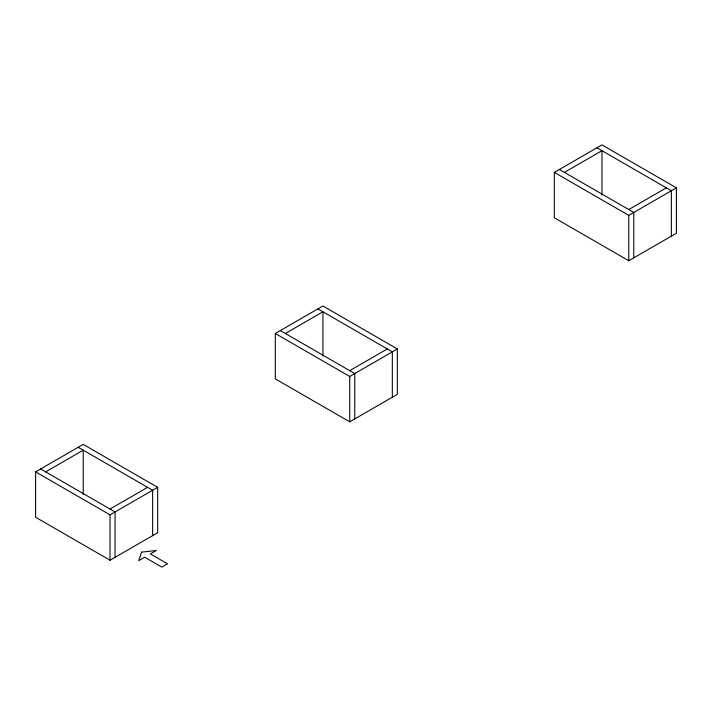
<?xml version="1.0" encoding="UTF-8"?>
<svg xmlns="http://www.w3.org/2000/svg" width="712" height="712" viewBox="0 0 712 712"><rect width="100%" height="100%" fill="white"/><g stroke="black" fill="none" stroke-linecap="round" stroke-linejoin="round"><path stroke-width="1.07" d="M35.6 471.878L83.233 444.377L157.663 487.346L157.663 532.727L110.031 560.228L35.6 517.259L35.6 471.878L110.031 514.847L157.663 487.346M275.295 333.492L322.928 305.991L397.358 348.96L397.358 394.341L349.726 421.842L275.295 378.864L275.295 333.492L349.726 376.461L397.358 348.96M554.337 172.384L601.969 144.883L676.4 187.852L676.4 233.233L628.767 260.734L554.337 217.765L554.337 172.384L628.767 215.353L676.4 187.852M45.648 471.878L83.233 450.18L83.233 494.448M285.343 333.492L322.928 311.794L322.928 356.062M564.385 172.384L601.969 150.686L601.969 194.963M110.031 509.044L147.615 487.346M349.726 370.658L387.31 348.96M628.767 209.55L666.352 187.852M596.95 147.785L671.372 190.754L671.372 236.135M559.365 169.483L633.787 212.452L633.787 257.833M317.908 308.892L392.33 351.862L392.33 397.243M280.323 330.591L354.754 373.56L354.754 418.941M78.213 447.278L152.635 490.248L152.635 535.629M40.629 468.977L115.05 511.946L115.05 557.327M628.767 215.353L628.767 260.734M349.726 376.461L349.726 421.842M110.031 514.847L110.031 560.228M141.59 552.129L138.742 560.656L144.696 557.211L161.846 567.117L167.534 563.824L150.383 553.927L156.337 550.492L141.59 552.129"/></g></svg>
